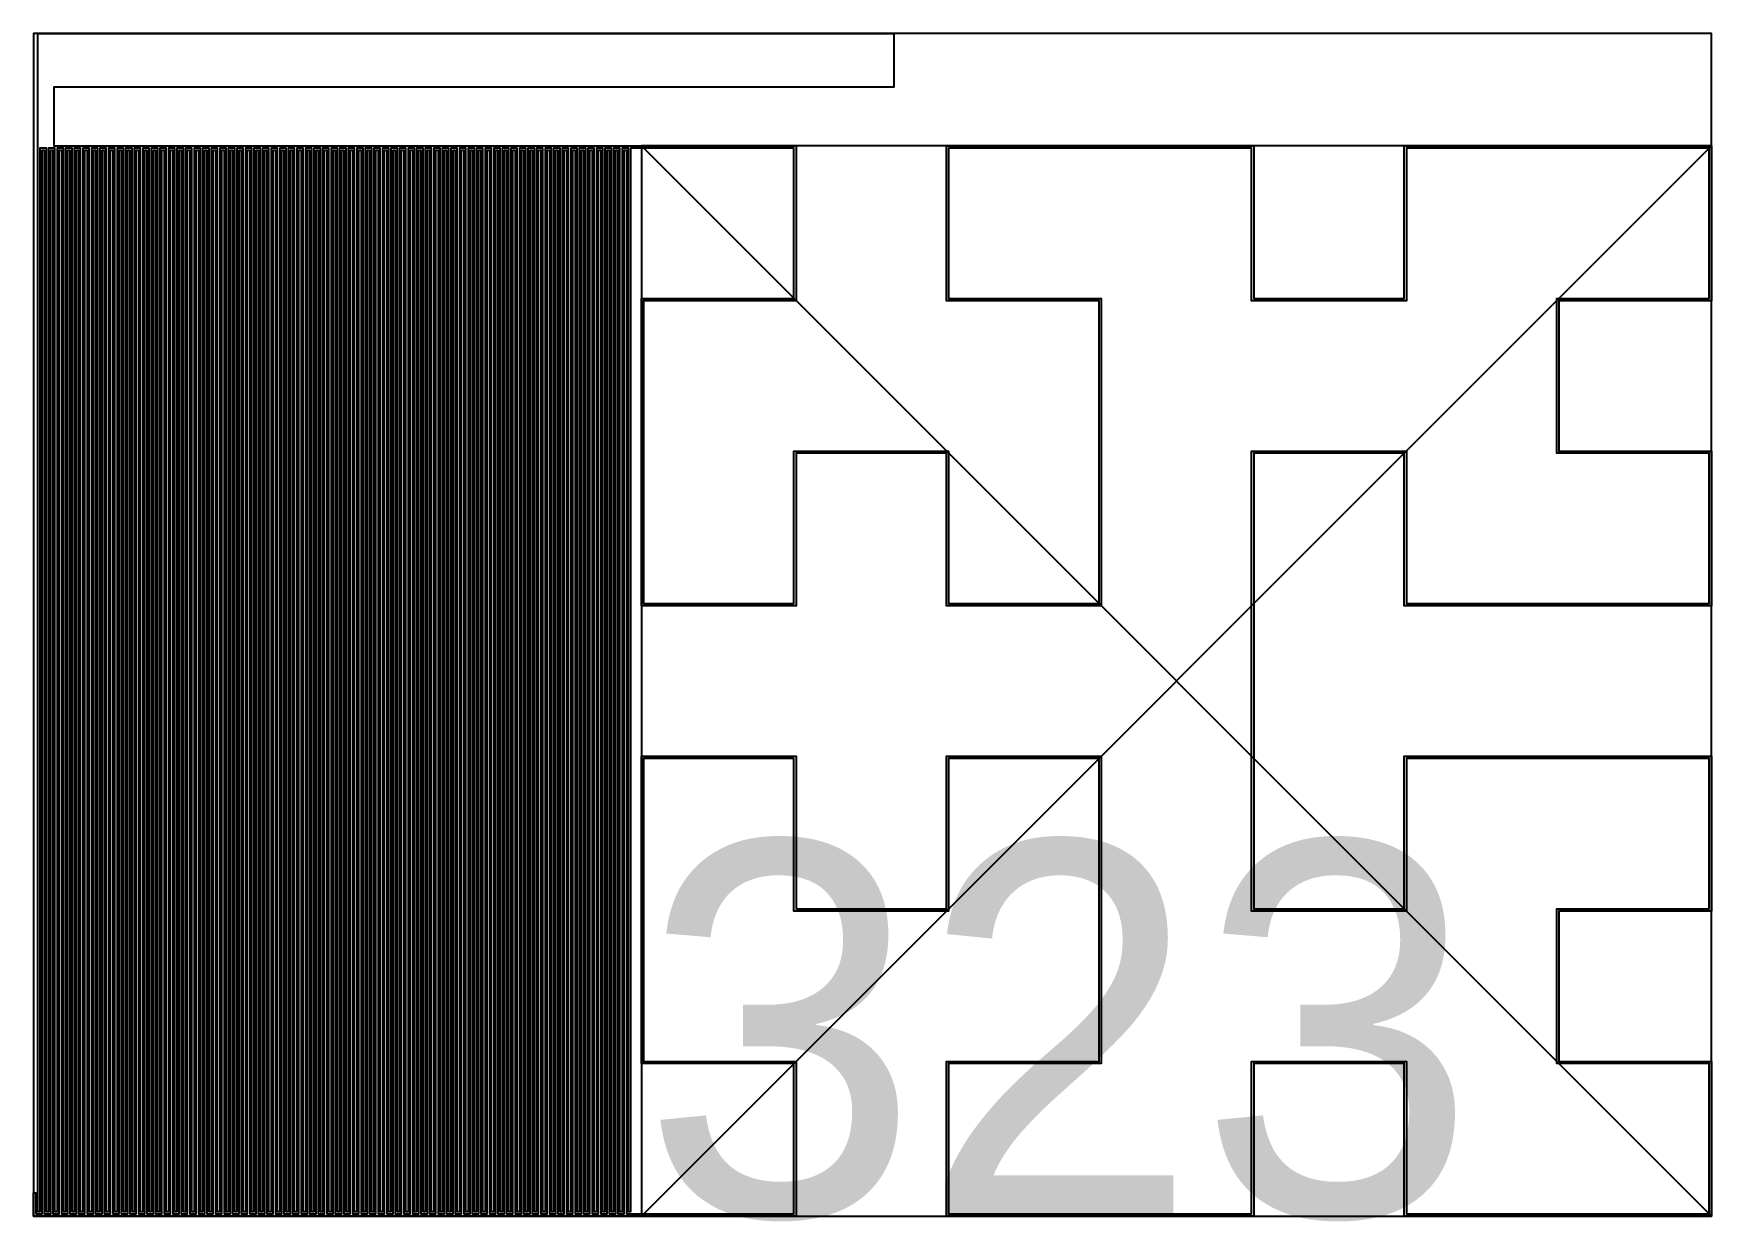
# Model space of a CAD drawing. Header units: metres. Extents: x -1068 to 500, y -505 to 605.
import ezdxf

# ---------------------------------------------------------------- set-up
doc = ezdxf.new("R2010")
doc.units = ezdxf.units.M
for name, color, linetype in [('ABSORBER_AREA', 150, 'Continuous'), ('CENTER', 120, 'Continuous'), ('INDEX', 254, 'Continuous'), ('PIXEL', 255, 'Continuous'), ('PIXEL_AREA', 140, 'Continuous')]:
    doc.layers.add(name, color=color, linetype=linetype)

msp = doc.modelspace()

# ---------------------------------------------------------------- linework, layer by layer
at = {"layer": 'ABSORBER_AREA'}
msp.add_lwpolyline([(-500, -500), (500, -500), (500, 500), (-500, 500), (-500, -500)], close=True, dxfattribs=at)
at = {"layer": 'CENTER'}
for points in [[(-500, -500), (500, 500)], [(-500, 500), (500, -500)]]:
    msp.add_lwpolyline(points, close=True, dxfattribs=at)
at = {"layer": 'PIXEL'}
msp.add_lwpolyline([(-1066, -498), (-1060, -498), (-1060, 496), (-1058, 496), (-1058, -498), (-1052, -498), (-1052, 496), (-1050, 496), (-1050, -498), (-1044, -498), (-1044, 496), (-1042, 496), (-1042, -498), (-1036, -498), (-1036, 496), (-1034, 496), (-1034, -498), (-1028, -498), (-1028, 496), (-1026, 496), (-1026, -498), (-1020, -498), (-1020, 496), (-1018, 496), (-1018, -498), (-1012, -498), (-1012, 496), (-1010, 496), (-1010, -498), (-1004, -498), (-1004, 496), (-1002, 496), (-1002, -498), (-996, -498), (-996, 496), (-994, 496), (-994, -498), (-988, -498), (-988, 496), (-986, 496), (-986, -498), (-980, -498), (-980, 496), (-978, 496), (-978, -498), (-972, -498), (-972, 496), (-970, 496), (-970, -498), (-964, -498), (-964, 496), (-962, 496), (-962, -498), (-956, -498), (-956, 496), (-954, 496), (-954, -498), (-948, -498), (-948, 496), (-946, 496), (-946, -498), (-940, -498), (-940, 496), (-938, 496), (-938, -498), (-932, -498), (-932, 496), (-930, 496), (-930, -498), (-924, -498), (-924, 496), (-922, 496), (-922, -498), (-916, -498), (-916, 496), (-914, 496), (-914, -498), (-908, -498), (-908, 496), (-906, 496), (-906, -498), (-900, -498), (-900, 496), (-898, 496), (-898, -498), (-892, -498), (-892, 496), (-890, 496), (-890, -498), (-884, -498), (-884, 496), (-882, 496), (-882, -498), (-876, -498), (-876, 496), (-874, 496), (-874, -498), (-868, -498), (-868, 496), (-866, 496), (-866, -498), (-860, -498), (-860, 496), (-858, 496), (-858, -498), (-852, -498), (-852, 496), (-850, 496), (-850, -498), (-844, -498), (-844, 496), (-842, 496), (-842, -498), (-836, -498), (-836, 496), (-834, 496), (-834, -498), (-828, -498), (-828, 496), (-826, 496), (-826, -498), (-820, -498), (-820, 496), (-818, 496), (-818, -498), (-812, -498), (-812, 496), (-810, 496), (-810, -498), (-804, -498), (-804, 496), (-802, 496), (-802, -498), (-796, -498), (-796, 496), (-794, 496), (-794, -498), (-788, -498), (-788, 496), (-786, 496), (-786, -498), (-780, -498), (-780, 496), (-778, 496), (-778, -498), (-772, -498), (-772, 496), (-770, 496), (-770, -498), (-764, -498), (-764, 496), (-762, 496), (-762, -498), (-756, -498), (-756, 496), (-754, 496), (-754, -498), (-748, -498), (-748, 496), (-746, 496), (-746, -498), (-740, -498), (-740, 496), (-738, 496), (-738, -498), (-732, -498), (-732, 496), (-730, 496), (-730, -498), (-724, -498), (-724, 496), (-722, 496), (-722, -498), (-716, -498), (-716, 496), (-714, 496), (-714, -498), (-708, -498), (-708, 496), (-706, 496), (-706, -498), (-700, -498), (-700, 496), (-698, 496), (-698, -498), (-692, -498), (-692, 496), (-690, 496), (-690, -498), (-684, -498), (-684, 496), (-682, 496), (-682, -498), (-676, -498), (-676, 496), (-674, 496), (-674, -498), (-668, -498), (-668, 496), (-666, 496), (-666, -498), (-660, -498), (-660, 496), (-658, 496), (-658, -498), (-652, -498), (-652, 496), (-650, 496), (-650, -498), (-644, -498), (-644, 496), (-642, 496), (-642, -498), (-636, -498), (-636, 496), (-634, 496), (-634, -498), (-628, -498), (-628, 496), (-626, 496), (-626, -498), (-620, -498), (-620, 496), (-618, 496), (-618, -498), (-612, -498), (-612, 496), (-610, 496), (-610, -498), (-604, -498), (-604, 496), (-602, 496), (-602, -498), (-596, -498), (-596, 496), (-594, 496), (-594, -498), (-588, -498), (-588, 496), (-586, 496), (-586, -498), (-580, -498), (-580, 496), (-578, 496), (-578, -498), (-572, -498), (-572, 496), (-570, 496), (-570, -498), (-564, -498), (-564, 496), (-562, 496), (-562, -498), (-556, -498), (-556, 496), (-554, 496), (-554, -498), (-548, -498), (-548, 496), (-546, 496), (-546, -498), (-540, -498), (-540, 496), (-538, 496), (-538, -498), (-532, -498), (-532, 496), (-530, 496), (-530, -498), (-524, -498), (-524, 496), (-522, 496), (-522, -498), (-516, -498), (-516, 496), (-514, 496), (-514, -498), (-510, -498), (-501, -498), (-500, -498), (-498, -498), (-357.4, -498), (-357.4, -357.4), (-500, -357.4), (-500, -355.4), (-500, -355.4), (-500, -214.9), (-500, -212.9), (-500, -72.3), (-500, -70.3), (-500, -70.3), (-357.4, -70.3), (-355.4, -70.3), (-355.4, -70.3), (-355.4, -72.3), (-355.4, -72.3), (-355.4, -212.9), (-214.9, -212.9), (-214.9, -72.3), (-214.9, -70.3), (-212.9, -70.3), (-72.3, -70.3), (-70.3, -70.3), (-70.3, -70.3), (-70.3, -72.3), (-70.3, -72.3), (-70.3, -212.9), (-70.3, -214.9), (-70.3, -355.4), (-70.3, -357.4), (-70.3, -357.4), (-212.9, -357.4), (-212.9, -498), (-72.3, -498), (-70.3, -498), (70.3, -498), (70.3, -357.4), (70.3, -355.4), (72.3, -355.4), (212.9, -355.4), (214.9, -355.4), (214.9, -355.4), (214.9, -498), (355.4, -498), (357.4, -498), (498, -498), (498, -357.4), (355.4, -357.4), (355.4, -357.4), (355.4, -357.4), (355.4, -214.9), (355.4, -212.9), (357.4, -212.9), (498, -212.9), (498, -72.3), (357.4, -72.3), (355.4, -72.3), (214.9, -72.3), (214.9, -212.9), (214.9, -214.9), (212.9, -214.9), (72.3, -214.9), (70.3, -214.9), (70.3, -214.9), (70.3, -72.3), (70.3, -70.3), (70.3, 70.3), (70.3, 72.3), (70.3, 212.9), (70.3, 214.9), (70.3, 214.9), (72.3, 214.9), (72.3, 214.9), (212.9, 214.9), (214.9, 214.9), (214.9, 214.9), (214.9, 72.3), (355.4, 72.3), (357.4, 72.3), (498, 72.3), (498, 212.9), (357.4, 212.9), (355.4, 212.9), (355.4, 212.9), (355.4, 355.4), (355.4, 357.4), (355.4, 357.4), (357.4, 357.4), (357.4, 357.4), (498, 357.4), (498, 498), (357.4, 498), (355.4, 498), (214.9, 498), (214.9, 357.4), (214.9, 355.4), (214.9, 355.4), (212.9, 355.4), (212.9, 355.4), (72.3, 355.4), (70.3, 355.4), (70.3, 355.4), (70.3, 498), (-70.3, 498), (-72.3, 498), (-212.9, 498), (-212.9, 357.4), (-72.3, 357.4), (-70.3, 357.4), (-70.3, 357.4), (-70.3, 355.4), (-70.3, 355.4), (-70.3, 214.9), (-70.3, 212.9), (-70.3, 72.3), (-70.3, 70.3), (-70.3, 70.3), (-72.3, 70.3), (-72.3, 70.3), (-212.9, 70.3), (-214.9, 70.3), (-214.9, 70.3), (-214.9, 72.3), (-214.9, 72.3), (-214.9, 212.9), (-355.4, 212.9), (-355.4, 72.3), (-355.4, 70.3), (-355.4, 70.3), (-357.4, 70.3), (-357.4, 70.3), (-498, 70.3), (-500, 70.3), (-500, 70.3), (-500, 72.3), (-500, 72.3), (-500, 212.9), (-500, 214.9), (-500, 355.4), (-500, 357.4), (-500, 357.4), (-498, 357.4), (-498, 357.4), (-357.4, 357.4), (-357.4, 498), (-498, 498), (-500, 498), (-500, 498), (-501, 498), (-510, 498), (-510, -496), (-512, -496), (-512, 498), (-518, 498), (-518, -496), (-520, -496), (-520, 498), (-526, 498), (-526, -496), (-528, -496), (-528, 498), (-534, 498), (-534, -496), (-536, -496), (-536, 498), (-542, 498), (-542, -496), (-544, -496), (-544, 498), (-550, 498), (-550, -496), (-552, -496), (-552, 498), (-558, 498), (-558, -496), (-560, -496), (-560, 498), (-566, 498), (-566, -496), (-568, -496), (-568, 498), (-574, 498), (-574, -496), (-576, -496), (-576, 498), (-582, 498), (-582, -496), (-584, -496), (-584, 498), (-590, 498), (-590, -496), (-592, -496), (-592, 498), (-598, 498), (-598, -496), (-600, -496), (-600, 498), (-606, 498), (-606, -496), (-608, -496), (-608, 498), (-614, 498), (-614, -496), (-616, -496), (-616, 498), (-622, 498), (-622, -496), (-624, -496), (-624, 498), (-630, 498), (-630, -496), (-632, -496), (-632, 498), (-638, 498), (-638, -496), (-640, -496), (-640, 498), (-646, 498), (-646, -496), (-648, -496), (-648, 498), (-654, 498), (-654, -496), (-656, -496), (-656, 498), (-662, 498), (-662, -496), (-664, -496), (-664, 498), (-670, 498), (-670, -496), (-672, -496), (-672, 498), (-678, 498), (-678, -496), (-680, -496), (-680, 498), (-686, 498), (-686, -496), (-688, -496), (-688, 498), (-694, 498), (-694, -496), (-696, -496), (-696, 498), (-702, 498), (-702, -496), (-704, -496), (-704, 498), (-710, 498), (-710, -496), (-712, -496), (-712, 498), (-718, 498), (-718, -496), (-720, -496), (-720, 498), (-726, 498), (-726, -496), (-728, -496), (-728, 498), (-734, 498), (-734, -496), (-736, -496), (-736, 498), (-742, 498), (-742, -496), (-744, -496), (-744, 498), (-750, 498), (-750, -496), (-752, -496), (-752, 498), (-758, 498), (-758, -496), (-760, -496), (-760, 498), (-766, 498), (-766, -496), (-768, -496), (-768, 498), (-774, 498), (-774, -496), (-776, -496), (-776, 498), (-782, 498), (-782, -496), (-784, -496), (-784, 498), (-790, 498), (-790, -496), (-792, -496), (-792, 498), (-798, 498), (-798, -496), (-800, -496), (-800, 498), (-806, 498), (-806, -496), (-808, -496), (-808, 498), (-814, 498), (-814, -496), (-816, -496), (-816, 498), (-822, 498), (-822, -496), (-824, -496), (-824, 498), (-830, 498), (-830, -496), (-832, -496), (-832, 498), (-838, 498), (-838, -496), (-840, -496), (-840, 498), (-846, 498), (-846, -496), (-848, -496), (-848, 498), (-854, 498), (-854, -496), (-856, -496), (-856, 498), (-862, 498), (-862, -496), (-864, -496), (-864, 498), (-870, 498), (-870, -496), (-872, -496), (-872, 498), (-878, 498), (-878, -496), (-880, -496), (-880, 498), (-886, 498), (-886, -496), (-888, -496), (-888, 498), (-894, 498), (-894, -496), (-896, -496), (-896, 498), (-902, 498), (-902, -496), (-904, -496), (-904, 498), (-910, 498), (-910, -496), (-912, -496), (-912, 498), (-918, 498), (-918, -496), (-920, -496), (-920, 498), (-926, 498), (-926, -496), (-928, -496), (-928, 498), (-934, 498), (-934, -496), (-936, -496), (-936, 498), (-942, 498), (-942, -496), (-944, -496), (-944, 498), (-950, 498), (-950, -496), (-952, -496), (-952, 498), (-958, 498), (-958, -496), (-960, -496), (-960, 498), (-966, 498), (-966, -496), (-968, -496), (-968, 498), (-974, 498), (-974, -496), (-976, -496), (-976, 498), (-982, 498), (-982, -496), (-984, -496), (-984, 498), (-990, 498), (-990, -496), (-992, -496), (-992, 498), (-998, 498), (-998, -496), (-1000, -496), (-1000, 498), (-1006, 498), (-1006, -496), (-1008, -496), (-1008, 498), (-1014, 498), (-1014, -496), (-1016, -496), (-1016, 498), (-1022, 498), (-1022, -496), (-1024, -496), (-1024, 498), (-1030, 498), (-1030, -496), (-1032, -496), (-1032, 498), (-1038, 498), (-1038, -496), (-1040, -496), (-1040, 498), (-1046, 498), (-1046, -496), (-1048, -496), (-1048, 498), (-1054, 498), (-1054, -496), (-1056, -496), (-1056, 498), (-1062, 498), (-1062, -496), (-1064, -496), (-1064, 498), (-1064, 500), (-1064, 555), (-1064, 605), (-264, 605), (-264, 555), (-1049, 555), (-1049, 500), (-510, 500), (-501, 500), (-500, 500), (-500, 500), (-498, 500), (-357.4, 500), (-357.4, 500), (-355.4, 500), (-355.4, 500), (-355.4, 498), (-355.4, 357.4), (-355.4, 357.4), (-355.4, 355.4), (-355.4, 355.4), (-357.4, 355.4), (-498, 355.4), (-498, 214.9), (-498, 212.9), (-498, 72.3), (-357.4, 72.3), (-357.4, 212.9), (-357.4, 212.9), (-357.4, 214.9), (-357.4, 214.9), (-355.4, 214.9), (-214.9, 214.9), (-214.9, 214.9), (-212.9, 214.9), (-212.9, 214.9), (-212.9, 212.9), (-212.9, 72.3), (-72.3, 72.3), (-72.3, 212.9), (-72.3, 214.9), (-72.3, 355.4), (-212.9, 355.4), (-212.9, 355.4), (-214.9, 355.4), (-214.9, 355.4), (-214.9, 357.4), (-214.9, 498), (-214.9, 498), (-214.9, 500), (-214.9, 500), (-212.9, 500), (-72.3, 500), (-70.3, 500), (70.3, 500), (70.3, 500), (72.3, 500), (72.3, 500), (72.3, 498), (72.3, 357.4), (212.9, 357.4), (212.9, 500), (212.9, 500), (214.9, 500), (355.4, 500), (357.4, 500), (498, 500), (498, 500), (500, 500), (500, 500), (500, 498), (500, 355.4), (500, 355.4), (498, 355.4), (357.4, 355.4), (357.4, 214.9), (498, 214.9), (498, 214.9), (500, 214.9), (500, 214.9), (500, 212.9), (500, 70.3), (500, 70.3), (498, 70.3), (357.4, 70.3), (355.4, 70.3), (214.9, 70.3), (214.9, 70.3), (212.9, 70.3), (212.9, 70.3), (212.9, 72.3), (212.9, 212.9), (72.3, 212.9), (72.3, 72.3), (72.3, 70.3), (72.3, -70.3), (72.3, -72.3), (72.3, -212.9), (212.9, -212.9), (212.9, -70.3), (212.9, -70.3), (214.9, -70.3), (355.4, -70.3), (357.4, -70.3), (498, -70.3), (500, -70.3), (500, -72.3), (500, -214.9), (500, -214.9), (498, -214.9), (357.4, -214.9), (357.4, -355.4), (498, -355.4), (500, -355.4), (500, -357.4), (500, -500), (500, -500), (498, -500), (357.4, -500), (355.4, -500), (214.9, -500), (212.9, -500), (212.9, -498), (212.9, -357.4), (72.3, -357.4), (72.3, -498), (72.3, -500), (70.3, -500), (-70.3, -500), (-72.3, -500), (-212.9, -500), (-214.9, -500), (-214.9, -498), (-214.9, -357.4), (-214.9, -357.4), (-214.9, -355.4), (-214.9, -355.4), (-212.9, -355.4), (-72.3, -355.4), (-72.3, -214.9), (-72.3, -212.9), (-72.3, -72.3), (-212.9, -72.3), (-212.9, -212.9), (-212.9, -212.9), (-212.9, -214.9), (-212.9, -214.9), (-214.9, -214.9), (-355.4, -214.9), (-357.4, -214.9), (-357.4, -212.9), (-357.4, -72.3), (-498, -72.3), (-498, -212.9), (-498, -214.9), (-498, -355.4), (-357.4, -355.4), (-355.4, -355.4), (-355.4, -357.4), (-355.4, -498), (-355.4, -498), (-355.4, -500), (-355.4, -500), (-357.4, -500), (-498, -500), (-500, -500), (-501, -500), (-510, -500), (-1068, -500), (-1068, -498), (-1068, -478.1), (-1066, -478.1), (-1066, -498)], close=True, dxfattribs=at)
at = {"layer": 'PIXEL_AREA'}
msp.add_lwpolyline([(-1068, -500), (500, -500), (500, 605), (-1068, 605), (-1068, -500)], close=True, dxfattribs=at)

# ---------------------------------------------------------------- texts
at = {"layer": 'INDEX'}
msp.add_text('323', height=350, dxfattribs=at).set_placement((-500, -500))

doc.saveas('drawing.dxf')
